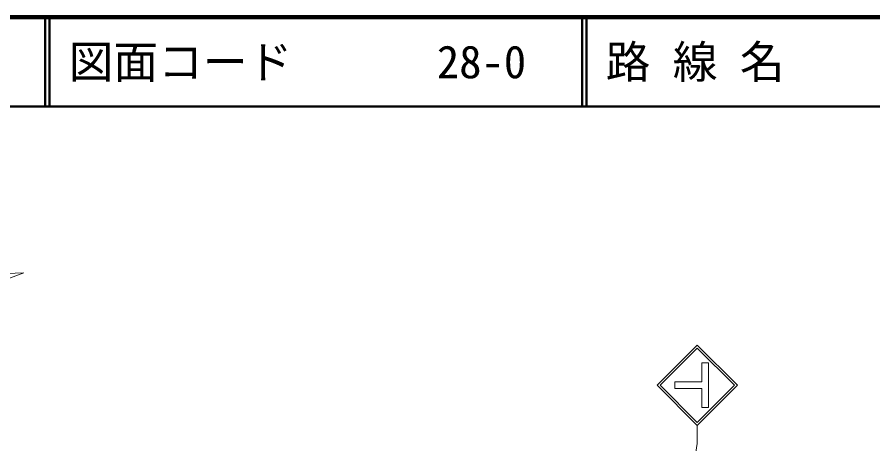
# Model space of a CAD drawing. Units: millimetres, scale not verified. Extents: x 40000 to 680000, y 20000 to 380000.
# Drawn here: x 114624 to 210235, y 332309 to 380000 of the extents above; entities that cross this region are included whole.
import ezdxf
from ezdxf.enums import TextEntityAlignment as Align

# ---------------------------------------------------------------- set-up
doc = ezdxf.new("R2010")
doc.units = ezdxf.units.MM
doc.header["$LTSCALE"] = 1000
for name, color, linetype, lineweight in [('M-BGD', 7, 'Continuous', 13), ('M-STR-STRC', 7, 'Continuous', 13), ('M-TTL', 2, 'Continuous', 140), ('M-TTL-LINE', 7, 'Continuous', 50)]:
    doc.layers.add(name, color=color, linetype=linetype, lineweight=lineweight)
doc.layers.add('M-TTL-TXT', color=7, linetype='Continuous')
doc.styles.add('ＭＳ ゴシック', font='')
doc.styles.get('ＭＳ ゴシック').set_extended_font_data('MS Gothic')

msp = doc.modelspace()

# ---------------------------------------------------------------- linework, layer by layer
at = {"layer": 'M-BGD'}
for p, q in [((84408, 339985), (115368, 351408)), ((115368, 351408), (109709, 351243))]:
    msp.add_line(p, q, dxfattribs=at)
at = {"layer": 'M-STR-STRC'}
for p in [(190620, 334358), (184692, 293950)]:
    msp.add_line(p, (190620, 332358), dxfattribs=at)
at = {"layer": 'M-TTL'}
msp.add_line((680000, 380000), (40000, 380000), dxfattribs=at)
at = {"layer": 'M-TTL-LINE'}
for p, q in [((117750, 380000), (117750, 370000)), ((118250, 380000), (118250, 370000)), ((177750, 380000), (177750, 370000)), ((178250, 380000), (178250, 370000)), ((40000, 370000), (680000, 370000))]:
    msp.add_line(p, q, dxfattribs=at)

# ---------------------------------------------------------------- texts
at = {"layer": 'M-TTL-TXT', "style": 'ＭＳ ゴシック'}
for s, p in [('図面コード', (120380, 375000)), ('28-0', (161521, 375000)), ('路 線 名', (180380, 375000))]:
    msp.add_text(s, height=3666, dxfattribs=at).set_placement(p, align=Align.MIDDLE_LEFT)

# ---------------------------------------------------------------- wipeouts: each hides what was drawn before it
msp.add_wipeout([(188119, 339233), (191119, 339233), (191119, 341358), (191869, 341358), (191869, 336358), (191119, 336358), (191119, 338483), (188119, 338483)])

# ---------------------------------------------------------------- next in the draw order: linework, layer by layer
at = {"layer": 'M-STR-STRC'}
for p, q in [((186119, 338858), (190619, 343358)), ((195119, 338858), (190619, 343358)), ((186473, 338859), (190619, 343005)), ((194766, 338858), (190619, 343005)), ((191869, 341358), (191119, 341358)), ((191119, 339233), (191119, 341358)), ((191869, 336358), (191869, 341358)), ((186120, 338858), (190619, 334358)), ((186473, 338859), (190619, 334712)), ((188119, 338483), (188119, 339233)), ((191119, 339233), (188119, 339233)), ((191119, 338483), (188119, 338483)), ((190619, 334358), (195119, 338858)), ((190619, 334712), (194766, 338858)), ((191119, 336358), (191119, 338483)), ((191869, 336358), (191119, 336358))]:
    msp.add_line(p, q, dxfattribs=at)

doc.saveas('drawing.dxf')
